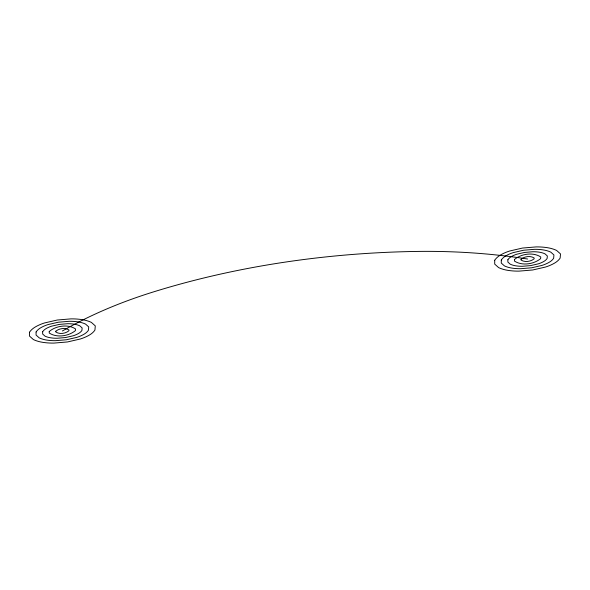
<?xml version="1.0" encoding="UTF-8"?>
<svg xmlns="http://www.w3.org/2000/svg" width="590" height="590" viewBox="0 0 590 590"><rect width="100%" height="100%" fill="white"/><g stroke="black" fill="none" stroke-linecap="round" stroke-linejoin="round"><path stroke-width="0.89" d="M62.392 330.983A389.164 224.679 0 0 1 152.183 292.308A587.92 339.434 0 0 1 416.348 251.443A389.164 224.679 0 0 1 527.607 259.017M29.507 332.229L29.5 336.071L33.409 339.575A24.846 14.344 0 0 0 42.731 342.333A38.918 22.472 0 0 0 53.86 343.092L67.481 341.949L80.277 339.007A38.918 22.472 0 0 0 89.252 335.142A24.846 14.344 0 0 0 94.931 330.053L95.292 325.894L91.376 322.391A24.846 14.344 0 0 0 82.054 319.632A38.918 22.472 0 0 0 70.933 318.873L57.304 320.016L44.516 322.959A38.918 22.472 0 0 0 35.533 326.831A26.388 15.229 0 0 0 29.507 332.229M36.086 331.978L36.079 335.054L39.206 337.856A19.876 11.476 0 0 0 46.669 340.069A31.13 17.973 0 0 0 55.563 340.673L66.464 339.759L76.7 337.399A31.13 17.973 0 0 0 83.883 334.309A19.876 11.476 0 0 0 88.426 330.238L88.714 326.912L85.58 324.109A19.876 11.476 0 0 0 78.123 321.904A31.13 17.973 0 0 0 69.222 321.299L58.322 322.214L48.092 324.566A31.13 17.973 0 0 0 40.909 327.656A21.107 12.184 0 0 0 36.086 331.978M42.664 331.728L42.657 334.036L45.002 336.138A14.912 8.607 0 0 0 50.6 337.797A23.349 13.482 0 0 0 57.274 338.247L65.446 337.561L73.123 335.798A23.349 13.482 0 0 0 78.514 333.475A14.912 8.607 0 0 0 81.922 330.43L82.135 327.929L79.783 325.828A14.912 8.607 0 0 0 74.192 324.175A23.349 13.482 0 0 0 67.518 323.718L59.339 324.404L51.669 326.167A23.349 13.482 0 0 0 46.278 328.49A15.834 9.138 0 0 0 42.664 331.728M49.236 331.484L49.236 333.018C56.692 338.033 68.639 336.248 75.409 330.614L75.557 328.947C68.049 323.917 55.998 325.717 49.236 331.484M55.814 331.233L55.814 332C59.538 334.508 65.52 333.616 68.905 330.798L68.971 329.965C65.225 327.45 59.199 328.35 55.814 331.233M494.715 260.256L494.708 264.106L498.624 267.609A24.846 14.344 0 0 0 507.946 270.368A38.918 22.472 0 0 0 519.067 271.127L532.696 269.984L545.485 267.041A38.918 22.472 0 0 0 554.467 263.169A24.846 14.344 0 0 0 560.146 258.088L560.5 253.929L556.591 250.426A24.846 14.344 0 0 0 547.269 247.667A38.918 22.472 0 0 0 536.14 246.908L522.519 248.051L509.723 250.993A38.918 22.472 0 0 0 500.748 254.858A26.388 15.229 0 0 0 494.715 260.256M501.294 260.013L501.286 263.088L504.421 265.891A19.876 11.476 0 0 0 511.877 268.096A31.13 17.973 0 0 0 520.778 268.701L531.678 267.786L541.908 265.434A31.13 17.973 0 0 0 549.091 262.344A19.876 11.476 0 0 0 553.634 258.272L553.922 254.946L550.795 252.144A19.876 11.476 0 0 0 543.331 249.931A31.13 17.973 0 0 0 534.437 249.327L523.537 250.241L513.3 252.601A31.13 17.973 0 0 0 506.117 255.691A21.107 12.184 0 0 0 501.294 260.013M507.872 259.762L507.865 262.071L510.217 264.173A14.912 8.607 0 0 0 515.808 265.825A23.349 13.482 0 0 0 522.482 266.282L530.661 265.596L538.331 263.833A23.349 13.482 0 0 0 543.722 261.51A14.912 8.607 0 0 0 547.129 258.457L547.343 255.964L544.998 253.862A14.912 8.607 0 0 0 539.4 252.203A23.349 13.482 0 0 0 532.726 251.753L524.554 252.439L516.877 254.202A23.349 13.482 0 0 0 511.486 256.525A15.834 9.138 0 0 0 507.872 259.762M514.451 259.512L514.443 261.053C521.899 266.068 533.847 264.283 540.617 258.649L540.764 256.982C533.257 251.952 521.206 253.744 514.451 259.512M521.029 259.268L521.029 260.035C524.753 262.543 530.727 261.65 534.112 258.833L534.186 258C530.432 255.485 524.407 256.385 521.029 259.268"/></g></svg>
